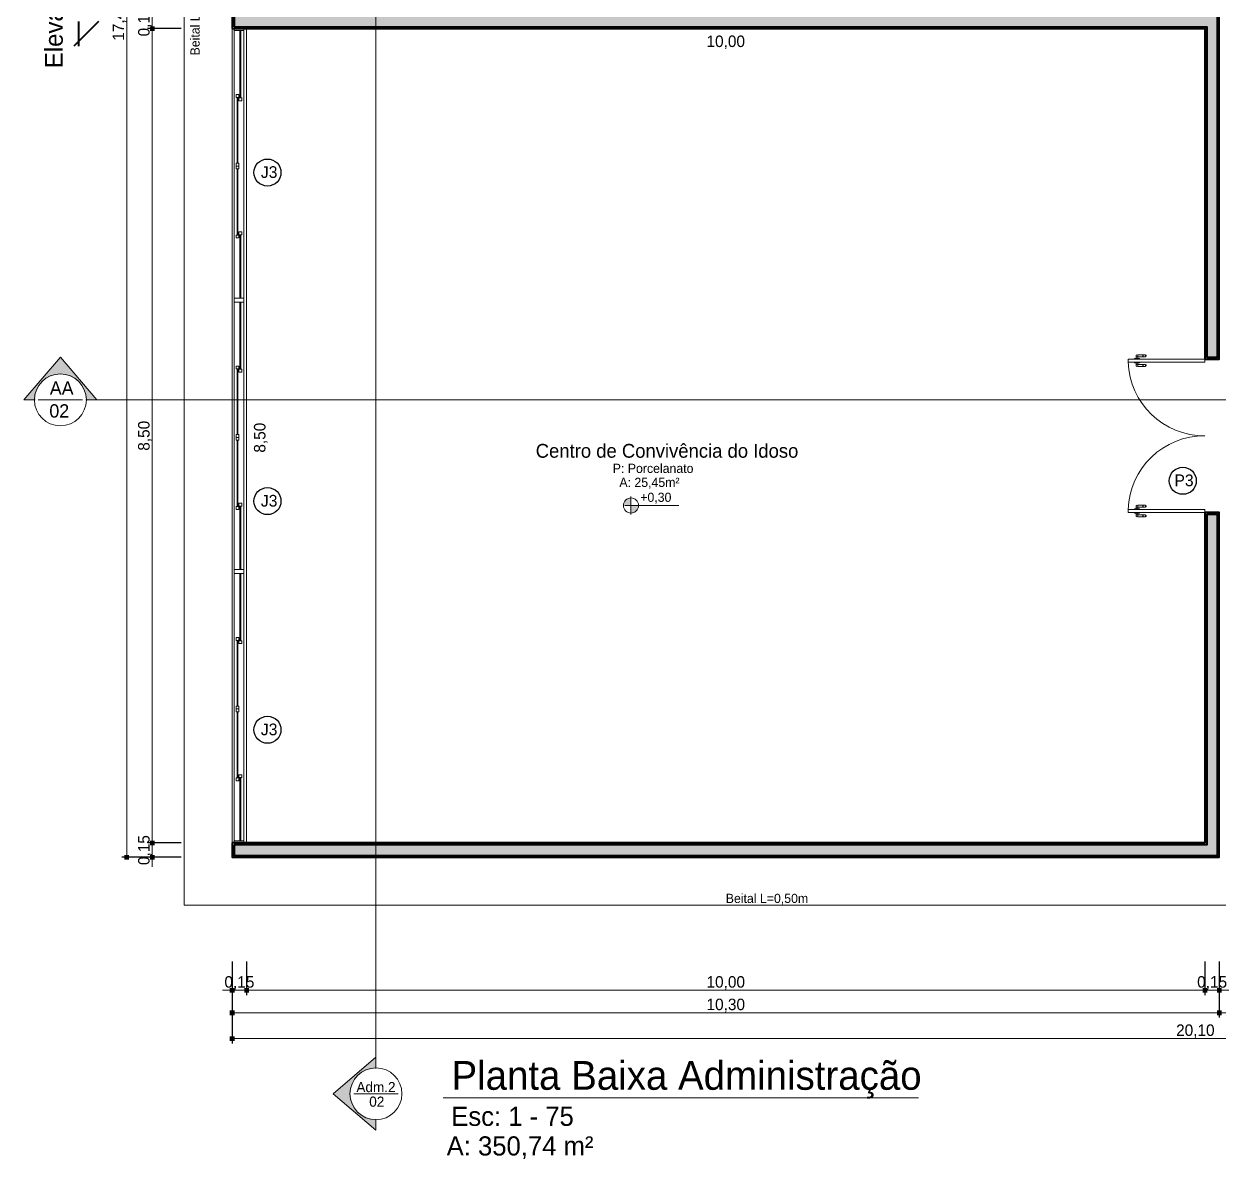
# Model space of a CAD drawing. Header units: millimetres. Extents: x 3006 to 6000, y 1661 to 3774.
# Drawn here: x 3654.56 to 3667.03, y 1802.05 to 1813.9 of the extents above; entities that cross this region are included whole.
import ezdxf

# ---------------------------------------------------------------- set-up
doc = ezdxf.new("R2010")
doc.units = ezdxf.units.MM
doc.header["$LTSCALE"] = 10
doc.linetypes.add('ACAD_ISO03W100', pattern=[30, 12, -18])
for name, color, linetype, lineweight in [('.10', 200, 'Continuous', 9), ('.10 ultra fina', 240, 'Continuous', 5), ('.15', 150, 'Continuous', 15), ('.20', 130, 'Continuous', 20), ('.40', 20, 'Continuous', 40), ('.40 Interno parede', 27, 'Continuous', 40), ('COTAS', 230, 'Continuous', 15), ('MARCAÇÕES', 230, 'Continuous', 15)]:
    doc.layers.add(name, color=color, linetype=linetype, lineweight=lineweight)
doc.layers.add('.20 hachura', color=185, linetype='Continuous')
doc.layers.add('Escrita', color=34, linetype='Continuous')
doc.layers.add('Verde', color=7, linetype='Continuous', true_color=0x136734)
doc.styles.add('Texto Wilian', font='himalaya.ttf')
doc.dimstyles.new('Cota 1-75 Exter WMJ', dxfattribs={"dimtxt": 0.12, "dimasz": 0.05, "dimexe": 0.05, "dimexo": 0.1, "dimgap": 0.002, "dimtad": 1, "dimzin": 1, "dimtxsty": 'Texto Wilian', "dimblk": 'BOXFILLED', "dimcen": 2.5, "dimclrd": 230, "dimclre": 230, "dimclrt": 104, "dimazin": 0, "dimtfac": 1, "dimtix": 1, "dimtmove": 0, "dimatfit": 3, "dimfxl": 0.3, "dimfxlon": 1, "dimlwd": 20, "dimarcsym": 1})
doc.dimstyles.new('Cota 1-75 Interna WMJ', dxfattribs={"dimtxt": 0.12, "dimasz": 0.01, "dimexe": 1.25, "dimexo": 0.625, "dimgap": 0.05, "dimtad": 1, "dimzin": 1, "dimtxsty": 'Texto Wilian', "dimcen": 0, "dimse1": 1, "dimse2": 1, "dimsd1": 1, "dimsd2": 1, "dimclrd": 106, "dimclrt": 104, "dimazin": 0, "dimtfac": 1, "dimtix": 1, "dimtmove": 0, "dimatfit": 3, "dimfxl": 1, "dimlwd": 35, "dimarcsym": 2})

# ---------------------------------------------------------------- blocks, each defined once
blk = doc.blocks.new('_BoxFilled')
at = {"color": 0, "linetype": 'ByBlock', "lineweight": -2}
blk.add_line((-0.5, 0), (-1, 0), dxfattribs=at)
at = {"color": 0, "linetype": 'ByBlock'}
blk.add_solid([(-0.5, 0.5), (0.5, 0.5), (-0.5, -0.5), (0.5, -0.5)], dxfattribs=at)
blk = doc.blocks.new('*D120')
at = {"layer": 'COTAS', "color": 230, "linetype": 'Continuous', "lineweight": 20, "transparency": 16777216}
for p, q in [((3655.895, 1805.405), (3655.895, 1805.455)), ((3655.895, 1805.205), (3655.895, 1805.355)), ((3655.895, 1805.155), (3655.895, 1805.105))]:
    blk.add_line(p, q, dxfattribs=at)
at = {"layer": 'COTAS', "color": 230, "lineweight": -2, "transparency": 16777216}
for p, q in [((3656.195, 1805.355), (3655.845, 1805.355)), ((3656.195, 1805.205), (3655.845, 1805.205))]:
    blk.add_line(p, q, dxfattribs=at)
at = {"layer": 'Defpoints', "color": 0, "transparency": 16777216}
for p in [(3655.895, 1805.355), (3656.47, 1805.355), (3656.47, 1805.205)]:
    blk.add_point(p, dxfattribs=at)
at = {"layer": 'COTAS', "color": 230, "lineweight": 20, "transparency": 16777216, "xscale": 0.05, "yscale": 0.05, "zscale": 0.05}
for p, rotation in [((3655.895, 1805.355), 270), ((3655.895, 1805.205), 90)]:
    blk.add_blockref('_BoxFilled', p, dxfattribs=dict(at, rotation=rotation))
at = {"layer": 'COTAS', "color": 104, "transparency": 16777216, "insert": (3655.818, 1805.28), "char_height": 0.12, "attachment_point": 5, "rotation": 90, "style": 'Texto Wilian'}
blk.add_mtext('0,15', dxfattribs=at)
blk = doc.blocks.new('*D87')
at = {"layer": 'COTAS', "color": 230, "lineweight": -2, "transparency": 16777216}
for p, q in [((3656.195, 1813.855), (3655.845, 1813.855)), ((3656.195, 1805.355), (3655.845, 1805.355))]:
    blk.add_line(p, q, dxfattribs=at)
at = {"layer": 'COTAS', "color": 230, "linetype": 'Continuous', "lineweight": 20, "transparency": 16777216}
blk.add_line((3655.895, 1805.405), (3655.895, 1813.805), dxfattribs=at)
at = {"layer": 'Defpoints', "color": 0, "transparency": 16777216}
for p in [(3655.895, 1813.855), (3656.47, 1813.855), (3656.47, 1805.355)]:
    blk.add_point(p, dxfattribs=at)
at = {"layer": 'COTAS', "color": 230, "lineweight": 20, "transparency": 16777216, "xscale": 0.05, "yscale": 0.05, "zscale": 0.05}
for p, rotation in [((3655.895, 1813.855), 90), ((3655.895, 1805.355), 270)]:
    blk.add_blockref('_BoxFilled', p, dxfattribs=dict(at, rotation=rotation))
at = {"layer": 'COTAS', "color": 104, "transparency": 16777216, "insert": (3655.818, 1809.605), "char_height": 0.12, "attachment_point": 5, "rotation": 90, "style": 'Texto Wilian'}
blk.add_mtext('8,50', dxfattribs=at)
blk = doc.blocks.new('*D88')
at = {"layer": 'COTAS', "color": 230, "linetype": 'Continuous', "lineweight": 20, "transparency": 16777216}
for p, q in [((3655.895, 1814.055), (3655.895, 1814.105)), ((3655.895, 1813.855), (3655.895, 1814.005)), ((3655.895, 1813.805), (3655.895, 1813.755))]:
    blk.add_line(p, q, dxfattribs=at)
at = {"layer": 'COTAS', "color": 230, "lineweight": -2, "transparency": 16777216}
for p, q in [((3656.195, 1814.005), (3655.845, 1814.005)), ((3656.195, 1813.855), (3655.845, 1813.855))]:
    blk.add_line(p, q, dxfattribs=at)
at = {"layer": 'Defpoints', "color": 0, "transparency": 16777216}
for p in [(3655.895, 1814.005), (3656.47, 1814.005), (3656.47, 1813.855)]:
    blk.add_point(p, dxfattribs=at)
at = {"layer": 'COTAS', "color": 230, "lineweight": 20, "transparency": 16777216, "xscale": 0.05, "yscale": 0.05, "zscale": 0.05}
for p, rotation in [((3655.895, 1814.005), 270), ((3655.895, 1813.855), 90)]:
    blk.add_blockref('_BoxFilled', p, dxfattribs=dict(at, rotation=rotation))
at = {"layer": 'COTAS', "color": 104, "transparency": 16777216, "insert": (3655.818, 1813.93), "char_height": 0.12, "attachment_point": 5, "rotation": 90, "style": 'Texto Wilian'}
blk.add_mtext('0,15', dxfattribs=at)
blk = doc.blocks.new('*D83')
at = {"layer": 'COTAS', "color": 230, "lineweight": -2, "transparency": 16777216}
for p, q in [((3655.928, 1822.655), (3655.578, 1822.655)), ((3655.928, 1805.205), (3655.578, 1805.205))]:
    blk.add_line(p, q, dxfattribs=at)
at = {"layer": 'COTAS', "color": 230, "linetype": 'Continuous', "lineweight": 20, "transparency": 16777216}
blk.add_line((3655.628, 1822.605), (3655.628, 1805.255), dxfattribs=at)
at = {"layer": 'Defpoints', "color": 0, "transparency": 16777216}
for p in [(3656.47, 1822.655), (3655.628, 1805.205), (3656.47, 1805.205)]:
    blk.add_point(p, dxfattribs=at)
at = {"layer": 'COTAS', "color": 230, "lineweight": 20, "transparency": 16777216, "xscale": 0.05, "yscale": 0.05, "zscale": 0.05}
for p, rotation in [((3655.628, 1822.655), 90), ((3655.628, 1805.205), 270)]:
    blk.add_blockref('_BoxFilled', p, dxfattribs=dict(at, rotation=rotation))
at = {"layer": 'COTAS', "color": 104, "transparency": 16777216, "insert": (3655.552, 1813.93), "char_height": 0.12, "attachment_point": 5, "rotation": 90, "style": 'Texto Wilian'}
blk.add_mtext('17,45', dxfattribs=at)
blk = doc.blocks.new('*D91')
at = {"layer": 'COTAS', "color": 230, "lineweight": -2, "transparency": 16777216}
for p, q in [((3656.729, 1804.117), (3656.729, 1803.767)), ((3656.879, 1804.117), (3656.879, 1803.767))]:
    blk.add_line(p, q, dxfattribs=at)
at = {"layer": 'COTAS', "color": 230, "linetype": 'Continuous', "lineweight": 20, "transparency": 16777216}
for p, q in [((3656.679, 1803.817), (3656.629, 1803.817)), ((3656.729, 1803.817), (3656.879, 1803.817)), ((3656.929, 1803.817), (3656.979, 1803.817))]:
    blk.add_line(p, q, dxfattribs=at)
at = {"layer": 'Defpoints', "color": 0, "transparency": 16777216}
for p in [(3656.879, 1804.54), (3656.729, 1804.39), (3656.879, 1803.817)]:
    blk.add_point(p, dxfattribs=at)
at = {"layer": 'COTAS', "color": 230, "lineweight": 20, "transparency": 16777216, "xscale": 0.05, "yscale": 0.05, "zscale": 0.05}
blk.add_blockref('_BoxFilled', (3656.729, 1803.817), dxfattribs=at)
at = {"layer": 'COTAS', "color": 230, "lineweight": 20, "transparency": 16777216, "xscale": 0.05, "yscale": 0.05, "zscale": 0.05, "rotation": 180}
blk.add_blockref('_BoxFilled', (3656.879, 1803.817), dxfattribs=at)
at = {"layer": 'COTAS', "color": 104, "transparency": 16777216, "insert": (3656.804, 1803.893), "char_height": 0.12, "attachment_point": 5, "style": 'Texto Wilian'}
blk.add_mtext('0,15', dxfattribs=at)
blk = doc.blocks.new('*D92')
at = {"layer": 'COTAS', "color": 230, "lineweight": -2, "transparency": 16777216}
for p, q in [((3656.879, 1804.117), (3656.879, 1803.767)), ((3666.879, 1804.117), (3666.879, 1803.767))]:
    blk.add_line(p, q, dxfattribs=at)
at = {"layer": 'COTAS', "color": 230, "linetype": 'Continuous', "lineweight": 20, "transparency": 16777216}
blk.add_line((3656.929, 1803.817), (3666.829, 1803.817), dxfattribs=at)
at = {"layer": 'Defpoints', "color": 0, "transparency": 16777216}
for p in [(3656.879, 1804.54), (3666.879, 1804.54), (3666.879, 1803.817)]:
    blk.add_point(p, dxfattribs=at)
at = {"layer": 'COTAS', "color": 230, "lineweight": 20, "transparency": 16777216, "xscale": 0.05, "yscale": 0.05, "zscale": 0.05, "rotation": 180}
blk.add_blockref('_BoxFilled', (3656.879, 1803.817), dxfattribs=at)
at = {"layer": 'COTAS', "color": 230, "lineweight": 20, "transparency": 16777216, "xscale": 0.05, "yscale": 0.05, "zscale": 0.05}
blk.add_blockref('_BoxFilled', (3666.879, 1803.817), dxfattribs=at)
at = {"layer": 'COTAS', "color": 104, "transparency": 16777216, "insert": (3661.879, 1803.893), "char_height": 0.12, "attachment_point": 5, "style": 'Texto Wilian'}
blk.add_mtext('10,00', dxfattribs=at)
blk = doc.blocks.new('*D93')
at = {"layer": 'COTAS', "color": 230, "lineweight": -2, "transparency": 16777216}
for p, q in [((3666.879, 1804.117), (3666.879, 1803.767)), ((3667.029, 1804.117), (3667.029, 1803.767))]:
    blk.add_line(p, q, dxfattribs=at)
at = {"layer": 'COTAS', "color": 230, "linetype": 'Continuous', "lineweight": 20, "transparency": 16777216}
for p, q in [((3666.829, 1803.817), (3666.779, 1803.817)), ((3666.879, 1803.817), (3667.029, 1803.817)), ((3667.079, 1803.817), (3667.129, 1803.817))]:
    blk.add_line(p, q, dxfattribs=at)
at = {"layer": 'Defpoints', "color": 0, "transparency": 16777216}
for p in [(3666.879, 1804.54), (3667.029, 1804.39), (3667.029, 1803.817)]:
    blk.add_point(p, dxfattribs=at)
at = {"layer": 'COTAS', "color": 230, "lineweight": 20, "transparency": 16777216, "xscale": 0.05, "yscale": 0.05, "zscale": 0.05}
blk.add_blockref('_BoxFilled', (3666.879, 1803.817), dxfattribs=at)
at = {"layer": 'COTAS', "color": 230, "lineweight": 20, "transparency": 16777216, "xscale": 0.05, "yscale": 0.05, "zscale": 0.05, "rotation": 180}
blk.add_blockref('_BoxFilled', (3667.029, 1803.817), dxfattribs=at)
at = {"layer": 'COTAS', "color": 104, "transparency": 16777216, "insert": (3666.954, 1803.893), "char_height": 0.12, "attachment_point": 5, "style": 'Texto Wilian'}
blk.add_mtext('0,15', dxfattribs=at)
blk = doc.blocks.new('*D94')
at = {"layer": 'COTAS', "color": 230, "lineweight": -2, "transparency": 16777216}
for p, q in [((3667.029, 1804.117), (3667.029, 1803.767)), ((3670.029, 1804.117), (3670.029, 1803.767))]:
    blk.add_line(p, q, dxfattribs=at)
at = {"layer": 'COTAS', "color": 230, "linetype": 'Continuous', "lineweight": 20, "transparency": 16777216}
blk.add_line((3667.079, 1803.817), (3669.979, 1803.817), dxfattribs=at)
at = {"layer": 'Defpoints', "color": 0, "transparency": 16777216}
for p in [(3667.029, 1804.39), (3670.029, 1804.39), (3670.029, 1803.817)]:
    blk.add_point(p, dxfattribs=at)
at = {"layer": 'COTAS', "color": 230, "lineweight": 20, "transparency": 16777216, "xscale": 0.05, "yscale": 0.05, "zscale": 0.05, "rotation": 180}
blk.add_blockref('_BoxFilled', (3667.029, 1803.817), dxfattribs=at)
at = {"layer": 'COTAS', "color": 230, "lineweight": 20, "transparency": 16777216, "xscale": 0.05, "yscale": 0.05, "zscale": 0.05}
blk.add_blockref('_BoxFilled', (3670.029, 1803.817), dxfattribs=at)
at = {"layer": 'COTAS', "color": 104, "transparency": 16777216, "insert": (3668.529, 1803.893), "char_height": 0.12, "attachment_point": 5, "style": 'Texto Wilian'}
blk.add_mtext('3,00', dxfattribs=at)
blk = doc.blocks.new('*D98')
at = {"layer": 'COTAS', "color": 230, "lineweight": -2, "transparency": 16777216}
for p, q in [((3656.729, 1803.881), (3656.729, 1803.531)), ((3667.029, 1803.881), (3667.029, 1803.531))]:
    blk.add_line(p, q, dxfattribs=at)
at = {"layer": 'COTAS', "color": 230, "linetype": 'Continuous', "lineweight": 20, "transparency": 16777216}
blk.add_line((3656.779, 1803.581), (3666.979, 1803.581), dxfattribs=at)
at = {"layer": 'Defpoints', "color": 0, "transparency": 16777216}
for p in [(3656.729, 1804.39), (3667.029, 1804.39), (3667.029, 1803.581)]:
    blk.add_point(p, dxfattribs=at)
at = {"layer": 'COTAS', "color": 230, "lineweight": 20, "transparency": 16777216, "xscale": 0.05, "yscale": 0.05, "zscale": 0.05, "rotation": 180}
blk.add_blockref('_BoxFilled', (3656.729, 1803.581), dxfattribs=at)
at = {"layer": 'COTAS', "color": 230, "lineweight": 20, "transparency": 16777216, "xscale": 0.05, "yscale": 0.05, "zscale": 0.05}
blk.add_blockref('_BoxFilled', (3667.029, 1803.581), dxfattribs=at)
at = {"layer": 'COTAS', "color": 104, "transparency": 16777216, "insert": (3661.879, 1803.658), "char_height": 0.12, "attachment_point": 5, "style": 'Texto Wilian'}
blk.add_mtext('10,30', dxfattribs=at)
blk = doc.blocks.new('*D99')
at = {"layer": 'COTAS', "color": 230, "lineweight": -2, "transparency": 16777216}
for p, q in [((3667.029, 1803.881), (3667.029, 1803.531)), ((3670.029, 1803.881), (3670.029, 1803.531))]:
    blk.add_line(p, q, dxfattribs=at)
at = {"layer": 'COTAS', "color": 230, "linetype": 'Continuous', "lineweight": 20, "transparency": 16777216}
blk.add_line((3667.079, 1803.581), (3669.979, 1803.581), dxfattribs=at)
at = {"layer": 'Defpoints', "color": 0, "transparency": 16777216}
for p in [(3667.029, 1804.39), (3670.029, 1804.39), (3670.029, 1803.581)]:
    blk.add_point(p, dxfattribs=at)
at = {"layer": 'COTAS', "color": 230, "lineweight": 20, "transparency": 16777216, "xscale": 0.05, "yscale": 0.05, "zscale": 0.05, "rotation": 180}
blk.add_blockref('_BoxFilled', (3667.029, 1803.581), dxfattribs=at)
at = {"layer": 'COTAS', "color": 230, "lineweight": 20, "transparency": 16777216, "xscale": 0.05, "yscale": 0.05, "zscale": 0.05}
blk.add_blockref('_BoxFilled', (3670.029, 1803.581), dxfattribs=at)
at = {"layer": 'COTAS', "color": 104, "transparency": 16777216, "insert": (3668.529, 1803.658), "char_height": 0.12, "attachment_point": 5, "style": 'Texto Wilian'}
blk.add_mtext('3,00', dxfattribs=at)
blk = doc.blocks.new('*D84')
at = {"layer": 'COTAS', "color": 230, "lineweight": -2, "transparency": 16777216}
for p, q in [((3656.729, 1803.612), (3656.729, 1803.262)), ((3676.829, 1803.612), (3676.829, 1803.262))]:
    blk.add_line(p, q, dxfattribs=at)
at = {"layer": 'COTAS', "color": 230, "linetype": 'Continuous', "lineweight": 20, "transparency": 16777216}
blk.add_line((3676.779, 1803.312), (3656.779, 1803.312), dxfattribs=at)
at = {"layer": 'Defpoints', "color": 0, "transparency": 16777216}
for p in [(3656.729, 1804.39), (3676.829, 1804.39), (3656.729, 1803.312)]:
    blk.add_point(p, dxfattribs=at)
at = {"layer": 'COTAS', "color": 230, "lineweight": 20, "transparency": 16777216, "xscale": 0.05, "yscale": 0.05, "zscale": 0.05, "rotation": 180}
blk.add_blockref('_BoxFilled', (3656.729, 1803.312), dxfattribs=at)
at = {"layer": 'COTAS', "color": 230, "lineweight": 20, "transparency": 16777216, "xscale": 0.05, "yscale": 0.05, "zscale": 0.05}
blk.add_blockref('_BoxFilled', (3676.829, 1803.312), dxfattribs=at)
at = {"layer": 'COTAS', "color": 104, "transparency": 16777216, "insert": (3666.779, 1803.389), "char_height": 0.12, "attachment_point": 5, "style": 'Texto Wilian'}
blk.add_mtext('20,10', dxfattribs=at)
blk = doc.blocks.new('*D127')
at = {"layer": 'Defpoints', "color": 0, "transparency": 16777216}
for p in [(3656.879, 1813.835), (3666.879, 1813.835), (3666.879, 1813.587)]:
    blk.add_point(p, dxfattribs=at)
at = {"layer": 'COTAS', "color": 104, "transparency": 16777216, "insert": (3661.879, 1813.712), "char_height": 0.12, "attachment_point": 5, "style": 'Texto Wilian'}
blk.add_mtext('10,00', dxfattribs=at)
blk = doc.blocks.new('*D128')
at = {"layer": 'Defpoints', "color": 0, "transparency": 16777216}
for p in [(3666.879, 1813.835), (3657.152, 1805.335), (3666.879, 1805.335)]:
    blk.add_point(p, dxfattribs=at)
at = {"layer": 'COTAS', "color": 104, "transparency": 16777216, "insert": (3657.027, 1809.585), "char_height": 0.12, "attachment_point": 5, "rotation": 90, "style": 'Texto Wilian'}
blk.add_mtext('8,50', dxfattribs=at)

msp = doc.modelspace()

# ---------------------------------------------------------------- hatches: boundary and pattern name
at = {"layer": '.10', "lineweight": 9}
h = msp.add_hatch(color=200, dxfattribs=at)
h.dxf.hatch_style = 1
h.paths.add_polyline_path([(3655.2, 1809.98), (3655.317, 1809.98), (3654.936, 1810.427), (3654.555, 1809.98), (3654.672, 1809.98, -1)])
h = msp.add_hatch(color=200, dxfattribs=at)
h.dxf.hatch_style = 1
h.paths.add_polyline_path([(3658.229, 1802.999), (3658.229, 1803.117), (3657.782, 1802.736), (3658.229, 1802.355), (3658.229, 1802.472, -1)])
at = {"layer": '.20 hachura'}
h = msp.add_hatch(color=185, dxfattribs=at)
h.dxf.hatch_style = 1
h.paths.add_polyline_path([(3667.009, 1817.435), (3666.899, 1817.435), (3666.899, 1813.985), (3656.749, 1813.985), (3656.749, 1813.875), (3666.899, 1813.875), (3666.899, 1810.425), (3667.009, 1810.425)])
h.paths.add_polyline_path([(3670.159, 1818.81), (3670.049, 1818.81), (3670.049, 1814.95), (3670.259, 1814.95), (3670.259, 1815.06), (3670.159, 1815.06), (3670.159, 1816.625), (3676.679, 1816.625), (3676.809, 1816.625), (3676.809, 1816.735), (3676.679, 1816.735), (3670.159, 1816.735)])
h.paths.add_polyline_path([(3670.159, 1822.525), (3676.679, 1822.525), (3676.809, 1822.525), (3676.809, 1822.635), (3670.049, 1822.635), (3670.049, 1820.45), (3670.159, 1820.45)])
h.paths.add_polyline_path([(3667.009, 1822.635), (3656.749, 1822.635), (3656.749, 1822.525), (3666.899, 1822.525), (3666.899, 1819.075), (3667.009, 1819.075)])
h.paths.add_polyline_path([(3673.609, 1815.06), (3671.099, 1815.06), (3671.099, 1814.95), (3671.649, 1814.95), (3671.759, 1814.95), (3673.499, 1814.95), (3673.499, 1812.91), (3671.759, 1812.91), (3671.649, 1812.91), (3671.099, 1812.91), (3671.099, 1812.8), (3673.609, 1812.8), (3673.609, 1813.875), (3676.679, 1813.875), (3676.809, 1813.875), (3676.809, 1813.985), (3676.679, 1813.985), (3673.609, 1813.985)])
h.paths.add_polyline_path([(3670.159, 1812.8), (3670.259, 1812.8), (3670.259, 1812.91), (3670.049, 1812.91), (3670.049, 1809.05), (3670.159, 1809.05), (3670.159, 1811.125), (3676.679, 1811.125), (3676.809, 1811.125), (3676.809, 1811.235), (3676.679, 1811.235), (3670.159, 1811.235)])
h.paths.add_polyline_path([(3667.009, 1808.785), (3666.899, 1808.785), (3666.899, 1805.335), (3656.749, 1805.335), (3656.749, 1805.225), (3667.009, 1805.225)])
at = {"layer": 'MARCAÇÕES'}
h = msp.add_hatch(color=256, dxfattribs=at)
h.paths.add_polyline_path([(3660.89, 1808.956, 0.414214), (3660.811, 1808.877), (3660.89, 1808.877)])
h.paths.add_polyline_path([(3660.969, 1808.877), (3660.89, 1808.877), (3660.89, 1808.799, 0.414214)])

# ---------------------------------------------------------------- linework, layer by layer
at = {"layer": '.10', "color": 200, "linetype": 'ACAD_ISO03W100', "lineweight": 9, "ltscale": 0.1}
for p, q in [((3658.229, 1803.058), (3658.229, 1824.58)), ((3658.229, 1824.58), (3658.229, 1803.058)), ((3655.317, 1809.98), (3677.488, 1809.98)), ((3678.775, 1809.98), (3655.317, 1809.98))]:
    msp.add_line(p, q, dxfattribs=at)
at = {"layer": '.10', "color": 200, "lineweight": 9}
for p, q in [((3654.936, 1810.427), (3654.555, 1809.98)), ((3654.936, 1810.427), (3655.317, 1809.98)), ((3654.555, 1809.98), (3654.672, 1809.98)), ((3655.168, 1809.98), (3654.704, 1809.98)), ((3655.2, 1809.98), (3655.317, 1809.98)), ((3657.782, 1802.736), (3658.229, 1803.117)), ((3658.229, 1802.999), (3658.229, 1803.117)), ((3657.782, 1802.736), (3658.229, 1802.355)), ((3657.997, 1802.736), (3658.46, 1802.736)), ((3658.229, 1802.355), (3658.229, 1802.472))]:
    msp.add_line(p, q, dxfattribs=at)
for centre in [(3654.936, 1809.98), (3658.229, 1802.736)]:
    msp.add_circle(centre, 0.271, dxfattribs=at)
at = {"layer": '.10 ultra fina', "color": 240, "lineweight": 5}
for p, q in [((3656.749, 1813.835), (3656.749, 1811.041)), ((3656.849, 1811.041), (3656.849, 1813.835)), ((3656.749, 1811.001), (3656.749, 1808.208)), ((3656.849, 1808.208), (3656.849, 1811.001)), ((3656.749, 1808.168), (3656.749, 1805.375)), ((3656.849, 1805.375), (3656.849, 1808.168))]:
    msp.add_line(p, q, dxfattribs=at)
at = {"layer": '.15', "color": 150, "lineweight": 15}
for p, q in [((3656.729, 1813.855), (3656.729, 1811.021)), ((3656.879, 1811.021), (3656.879, 1813.855)), ((3656.809, 1813.132), (3656.809, 1813.835)), ((3656.819, 1813.132), (3656.819, 1813.835)), ((3656.779, 1813.136), (3656.779, 1812.451)), ((3656.789, 1813.136), (3656.789, 1812.451)), ((3656.779, 1811.7), (3656.779, 1812.391)), ((3656.789, 1811.7), (3656.789, 1812.391)), ((3656.809, 1811.704), (3656.809, 1811.041)), ((3656.819, 1811.704), (3656.819, 1811.041)), ((3656.729, 1811.021), (3656.729, 1808.188)), ((3656.809, 1810.299), (3656.809, 1811.001)), ((3656.819, 1810.299), (3656.819, 1811.001)), ((3656.879, 1808.188), (3656.879, 1811.021)), ((3666.195, 1810.411), (3666.145, 1810.411)), ((3666.145, 1810.405), (3666.145, 1810.411)), ((3666.145, 1810.375), (3666.145, 1810.368)), ((3666.195, 1810.368), (3666.145, 1810.368)), ((3666.18, 1810.43), (3666.16, 1810.43)), ((3666.16, 1810.43), (3666.16, 1810.411)), ((3666.16, 1810.349), (3666.16, 1810.368)), ((3666.26, 1810.45), (3666.18, 1810.45)), ((3666.21, 1810.45), (3666.18, 1810.45)), ((3666.18, 1810.45), (3666.18, 1810.43)), ((3666.26, 1810.43), (3666.18, 1810.43)), ((3666.21, 1810.43), (3666.18, 1810.43)), ((3666.18, 1810.43), (3666.18, 1810.411)), ((3666.18, 1810.349), (3666.18, 1810.368)), ((3666.195, 1810.405), (3666.195, 1810.411)), ((3666.195, 1810.375), (3666.195, 1810.368)), ((3666.23, 1810.45), (3666.23, 1810.43)), ((3666.235, 1810.45), (3666.235, 1810.43)), ((3666.26, 1810.45), (3666.26, 1810.43)), ((3656.779, 1810.303), (3656.779, 1809.618)), ((3656.789, 1810.303), (3656.789, 1809.618)), ((3666.18, 1810.349), (3666.16, 1810.349)), ((3666.26, 1810.349), (3666.18, 1810.349)), ((3666.21, 1810.349), (3666.18, 1810.349)), ((3666.18, 1810.329), (3666.18, 1810.349)), ((3666.26, 1810.329), (3666.18, 1810.329)), ((3666.21, 1810.329), (3666.18, 1810.329)), ((3666.23, 1810.329), (3666.23, 1810.349)), ((3666.235, 1810.329), (3666.235, 1810.349)), ((3666.26, 1810.329), (3666.26, 1810.349)), ((3656.779, 1808.867), (3656.779, 1809.558)), ((3656.789, 1808.867), (3656.789, 1809.558)), ((3656.809, 1808.871), (3656.809, 1808.208)), ((3656.819, 1808.871), (3656.819, 1808.208)), ((3666.26, 1808.88), (3666.18, 1808.88)), ((3666.21, 1808.88), (3666.18, 1808.88)), ((3666.18, 1808.88), (3666.18, 1808.86)), ((3666.23, 1808.88), (3666.23, 1808.86)), ((3666.235, 1808.88), (3666.235, 1808.86)), ((3666.26, 1808.88), (3666.26, 1808.86)), ((3666.145, 1808.835), (3666.145, 1808.841)), ((3666.195, 1808.841), (3666.145, 1808.841)), ((3666.145, 1808.805), (3666.145, 1808.798)), ((3666.195, 1808.798), (3666.145, 1808.798)), ((3666.16, 1808.86), (3666.16, 1808.841)), ((3666.18, 1808.86), (3666.16, 1808.86)), ((3666.16, 1808.779), (3666.16, 1808.798)), ((3666.18, 1808.779), (3666.16, 1808.779)), ((3666.26, 1808.86), (3666.18, 1808.86)), ((3666.18, 1808.86), (3666.18, 1808.841)), ((3666.21, 1808.86), (3666.18, 1808.86)), ((3666.18, 1808.779), (3666.18, 1808.798)), ((3666.26, 1808.779), (3666.18, 1808.779)), ((3666.21, 1808.779), (3666.18, 1808.779)), ((3666.18, 1808.759), (3666.18, 1808.779)), ((3666.26, 1808.759), (3666.18, 1808.759)), ((3666.21, 1808.759), (3666.18, 1808.759)), ((3666.195, 1808.835), (3666.195, 1808.841)), ((3666.195, 1808.805), (3666.195, 1808.798)), ((3666.23, 1808.759), (3666.23, 1808.779)), ((3666.235, 1808.759), (3666.235, 1808.779)), ((3666.26, 1808.759), (3666.26, 1808.779)), ((3656.729, 1808.188), (3656.729, 1805.355)), ((3656.809, 1807.466), (3656.809, 1808.168)), ((3656.819, 1807.466), (3656.819, 1808.168)), ((3656.879, 1805.355), (3656.879, 1808.188)), ((3656.779, 1807.469), (3656.779, 1806.784)), ((3656.789, 1807.469), (3656.789, 1806.784)), ((3656.779, 1806.034), (3656.779, 1806.724)), ((3656.789, 1806.034), (3656.789, 1806.724)), ((3656.809, 1806.037), (3656.809, 1805.375)), ((3656.819, 1806.037), (3656.819, 1805.375))]:
    msp.add_line(p, q, dxfattribs=at)
msp.add_lwpolyline([(3656.229, 1823.155), (3667.529, 1823.155), (3667.529, 1804.705), (3656.229, 1804.705)], close=True, dxfattribs=at)
for centre in [(3666.17, 1810.44), (3666.17, 1810.339), (3666.17, 1808.87), (3666.17, 1808.769)]:
    msp.add_circle(centre, 0.01, dxfattribs=at)
for centre, radius, start, end in [((3666.873, 1810.4), 0.795, 181.7822, 270.4072), ((3666.26, 1810.44), 0.00749, 270, 90), ((3666.26, 1810.339), 0.00749, 270, 90), ((3666.873, 1808.81), 0.795, 89.5928, 178.2178), ((3666.26, 1808.87), 0.00749, 270, 90), ((3666.26, 1808.769), 0.00749, 270, 90)]:
    msp.add_arc(centre, radius, start, end, dxfattribs=at)
at = {"layer": '.20', "color": 130, "lineweight": 20}
for p, q in [((3656.749, 1813.835), (3656.749, 1813.855)), ((3656.849, 1813.835), (3656.849, 1813.855)), ((3656.749, 1813.835), (3656.849, 1813.835)), ((3656.749, 1811.041), (3656.849, 1811.041)), ((3656.749, 1811.041), (3656.749, 1811.021)), ((3656.749, 1811.001), (3656.749, 1811.021)), ((3656.749, 1811.001), (3656.849, 1811.001)), ((3656.849, 1811.041), (3656.849, 1811.021)), ((3656.849, 1811.001), (3656.849, 1811.021)), ((3656.749, 1808.208), (3656.849, 1808.208)), ((3656.749, 1808.208), (3656.749, 1808.188)), ((3656.749, 1808.168), (3656.749, 1808.188)), ((3656.749, 1808.168), (3656.849, 1808.168)), ((3656.849, 1808.208), (3656.849, 1808.188)), ((3656.849, 1808.168), (3656.849, 1808.188)), ((3656.749, 1805.375), (3656.849, 1805.375)), ((3656.749, 1805.375), (3656.749, 1805.355)), ((3656.849, 1805.375), (3656.849, 1805.355))]:
    msp.add_line(p, q, dxfattribs=at)
for points in [[(3656.799, 1813.166), (3656.799, 1813.136), (3656.769, 1813.136), (3656.769, 1813.166)], [(3656.829, 1813.102), (3656.829, 1813.132), (3656.799, 1813.132), (3656.799, 1813.102)], [(3656.799, 1812.421), (3656.799, 1812.451), (3656.769, 1812.451), (3656.769, 1812.421)], [(3656.799, 1812.421), (3656.799, 1812.391), (3656.769, 1812.391), (3656.769, 1812.421)], [(3656.829, 1811.734), (3656.829, 1811.704), (3656.799, 1811.704), (3656.799, 1811.734)], [(3656.799, 1811.67), (3656.799, 1811.7), (3656.769, 1811.7), (3656.769, 1811.67)], [(3666.879, 1810.405), (3666.879, 1810.375), (3666.079, 1810.375), (3666.079, 1810.405)], [(3656.799, 1810.333), (3656.799, 1810.303), (3656.769, 1810.303), (3656.769, 1810.333)], [(3656.829, 1810.269), (3656.829, 1810.299), (3656.799, 1810.299), (3656.799, 1810.269)], [(3656.799, 1809.588), (3656.799, 1809.618), (3656.769, 1809.618), (3656.769, 1809.588)], [(3656.799, 1809.588), (3656.799, 1809.558), (3656.769, 1809.558), (3656.769, 1809.588)], [(3656.799, 1808.837), (3656.799, 1808.867), (3656.769, 1808.867), (3656.769, 1808.837)], [(3656.829, 1808.901), (3656.829, 1808.871), (3656.799, 1808.871), (3656.799, 1808.901)], [(3666.879, 1808.805), (3666.879, 1808.835), (3666.079, 1808.835), (3666.079, 1808.805)], [(3656.799, 1807.499), (3656.799, 1807.469), (3656.769, 1807.469), (3656.769, 1807.499)], [(3656.829, 1807.436), (3656.829, 1807.466), (3656.799, 1807.466), (3656.799, 1807.436)], [(3656.799, 1806.754), (3656.799, 1806.784), (3656.769, 1806.784), (3656.769, 1806.754)], [(3656.799, 1806.754), (3656.799, 1806.724), (3656.769, 1806.724), (3656.769, 1806.754)], [(3656.799, 1806.004), (3656.799, 1806.034), (3656.769, 1806.034), (3656.769, 1806.004)], [(3656.829, 1806.067), (3656.829, 1806.037), (3656.799, 1806.037), (3656.799, 1806.067)]]:
    msp.add_lwpolyline(points, close=True, dxfattribs=at)
at = {"layer": '.40', "ltscale": 10}
for p, q in [((3655.333, 1813.929), (3655.075, 1813.671)), ((3655.126, 1813.929), (3655.126, 1813.671))]:
    msp.add_line(p, q, dxfattribs=at)
at = {"layer": '.40', "color": 20, "lineweight": 40}
for points in [[(3656.729, 1813.855), (3666.879, 1813.855), (3666.879, 1810.405), (3667.029, 1810.405), (3667.029, 1817.455), (3666.879, 1817.455), (3666.879, 1814.005), (3656.729, 1814.005)], [(3656.729, 1805.355), (3656.729, 1805.205), (3667.029, 1805.205), (3667.029, 1808.805), (3666.879, 1808.805), (3666.879, 1805.355)]]:
    msp.add_lwpolyline(points, close=True, dxfattribs=at)
at = {"layer": '.40 Interno parede', "color": 27}
for points in [[(3656.749, 1813.875), (3666.899, 1813.875), (3666.899, 1810.425), (3667.009, 1810.425), (3667.009, 1817.435), (3666.899, 1817.435), (3666.899, 1813.985), (3656.749, 1813.985)], [(3656.749, 1805.335), (3656.749, 1805.225), (3667.009, 1805.225), (3667.009, 1808.785), (3666.899, 1808.785), (3666.899, 1805.335)]]:
    msp.add_lwpolyline(points, close=True, dxfattribs=at)
at = {"layer": 'Escrita'}
for centre in [(3657.097, 1812.353), (3666.648, 1809.135), (3657.097, 1808.923), (3657.097, 1806.536)]:
    msp.add_circle(centre, 0.141, dxfattribs=at)
at = {"layer": 'MARCAÇÕES'}
for p, q in [((3661.388, 1808.878), (3660.826, 1808.878)), ((3660.89, 1808.972), (3660.89, 1808.784))]:
    msp.add_line(p, q, dxfattribs=at)
msp.add_circle((3660.89, 1808.877), 0.0788, dxfattribs=at)
at = {"layer": 'Verde', "color": 106, "lineweight": 9}
msp.add_line((3658.929, 1802.693), (3663.89, 1802.693), dxfattribs=at)

# ---------------------------------------------------------------- texts
at = {"layer": 'Escrita', "attachment_point": 1, "rotation": 90, "style": 'Texto Wilian'}
for s, insert, char_height, width in [('{\\C34;Elevação}', (3654.774, 1813.442), 0.1872, 4.54985), ('{\\C34;Beital L=0,50m}', (3656.293, 1813.576), 0.096, 3.49988)]:
    msp.add_mtext(s, dxfattribs=dict(at, insert=insert, char_height=char_height, width=width))
at = {"layer": 'Escrita', "style": 'Texto Wilian'}
for s, insert, char_height, width, attachment_point in [('{\\C34;J3}', (3657.028, 1812.419), 0.1223, 0.3489, 1), ('{\\C34;AA}', (3655.074, 1810.172), 0.1393, 3.38495, 3), ('{\\C34;02}', (3655.028, 1809.934), 0.1393, 3.38495, 3), ('{\\C34;Centro de Convivência do Idoso }', (3659.896, 1809.52), 0.144, 3.49988, 1), ('{\\C34;P: Porcelanato  }', (3660.7, 1809.313), 0.096, 3.49988, 1), ('{\\C34;A: 25,45m²}', (3660.769, 1809.167), 0.096, 3.49988, 1), ('{\\C34;P3}', (3666.561, 1809.201), 0.1223, 0.3489, 1), ('{\\C34;J3}', (3657.028, 1808.988), 0.1223, 0.3489, 1), ('{\\C34;+0,30}', (3660.987, 1809.011), 0.096, 3.49988, 1), ('{\\C34;J3}', (3657.028, 1806.601), 0.1223, 0.3489, 1), ('{\\C34;Beital L=0,50m}', (3661.879, 1804.824), 0.096, 3.49988, 1), ('{\\C50;Planta Baixa Administração }', (3659.017, 1803.078), 0.3, 7.44131, 1), ('{\\C34;Adm.2}', (3658.025, 1802.859), 0.1057, 2.56913, 1), ('{\\C34;02}', (3658.159, 1802.707), 0.1057, 2.56913, 1), ('{\\C50;Esc: 1 - 75}', (3659.015, 1802.601), 0.2, 3.14298, 1), ('{\\C50;A: 350,74 m²}', (3658.967, 1802.292), 0.2, 3.14298, 1)]:
    msp.add_mtext(s, dxfattribs=dict(at, insert=insert, char_height=char_height, width=width, attachment_point=attachment_point))

# ---------------------------------------------------------------- dimensions: what is measured, and where the dimension line sits
at = {"layer": 'COTAS'}
for base, p1, p2, dimstyle, picture, middle in [((3655.628, 1805.205), (3656.47, 1822.655), (3656.47, 1805.205), 'Cota 1-75 Exter WMJ', '*D83', (3655.552, 1813.93)), ((3657.152, 1805.335), (3666.879, 1813.835), (3666.879, 1805.335), 'Cota 1-75 Interna WMJ', '*D128', (3657.027, 1809.585)), ((3655.895, 1805.355), (3656.47, 1805.205), (3656.47, 1805.355), 'Cota 1-75 Exter WMJ', '*D120', (3655.818, 1805.28))]:
    dim = msp.add_linear_dim(base=base, p1=p1, p2=p2, angle=90, dimstyle=dimstyle, dxfattribs=at)
    dim.commit()
    dim.dimension.update_dxf_attribs({"geometry": picture, "text_midpoint": middle})
for base, p1, p2, picture, middle in [((3655.895, 1814.005), (3656.47, 1813.855), (3656.47, 1814.005), '*D88', (3655.818, 1813.93)), ((3655.895, 1813.855), (3656.47, 1805.355), (3656.47, 1813.855), '*D87', (3655.818, 1809.605))]:
    dim = msp.add_linear_dim(base=base, p1=p1, p2=p2, angle=90, dimstyle='Cota 1-75 Exter WMJ', override={"dimtmove": 1}, dxfattribs=at)
    dim.commit()
    dim.dimension.update_dxf_attribs({"geometry": picture, "text_midpoint": middle})
for base, p1, p2, dimstyle, picture, middle in [((3666.879, 1813.587), (3656.879, 1813.835), (3666.879, 1813.835), 'Cota 1-75 Interna WMJ', '*D127', (3661.879, 1813.712)), ((3656.879, 1803.817), (3656.729, 1804.39), (3656.879, 1804.54), 'Cota 1-75 Exter WMJ', '*D91', (3656.804, 1803.893)), ((3667.029, 1803.581), (3656.729, 1804.39), (3667.029, 1804.39), 'Cota 1-75 Exter WMJ', '*D98', (3661.879, 1803.658)), ((3656.729, 1803.312), (3676.829, 1804.39), (3656.729, 1804.39), 'Cota 1-75 Exter WMJ', '*D84', (3666.779, 1803.389)), ((3670.029, 1803.581), (3667.029, 1804.39), (3670.029, 1804.39), 'Cota 1-75 Exter WMJ', '*D99', (3668.529, 1803.658))]:
    dim = msp.add_linear_dim(base=base, p1=p1, p2=p2, dimstyle=dimstyle, dxfattribs=at)
    dim.commit()
    dim.dimension.update_dxf_attribs({"geometry": picture, "text_midpoint": middle})
for base, p1, p2, picture, middle in [((3666.879, 1803.817), (3656.879, 1804.54), (3666.879, 1804.54), '*D92', (3661.879, 1803.893)), ((3667.029, 1803.817), (3666.879, 1804.54), (3667.029, 1804.39), '*D93', (3666.954, 1803.893)), ((3670.029, 1803.817), (3667.029, 1804.39), (3670.029, 1804.39), '*D94', (3668.529, 1803.893))]:
    dim = msp.add_linear_dim(base=base, p1=p1, p2=p2, dimstyle='Cota 1-75 Exter WMJ', override={"dimtmove": 1}, dxfattribs=at)
    dim.commit()
    dim.dimension.update_dxf_attribs({"geometry": picture, "text_midpoint": middle})

doc.saveas('drawing.dxf')
